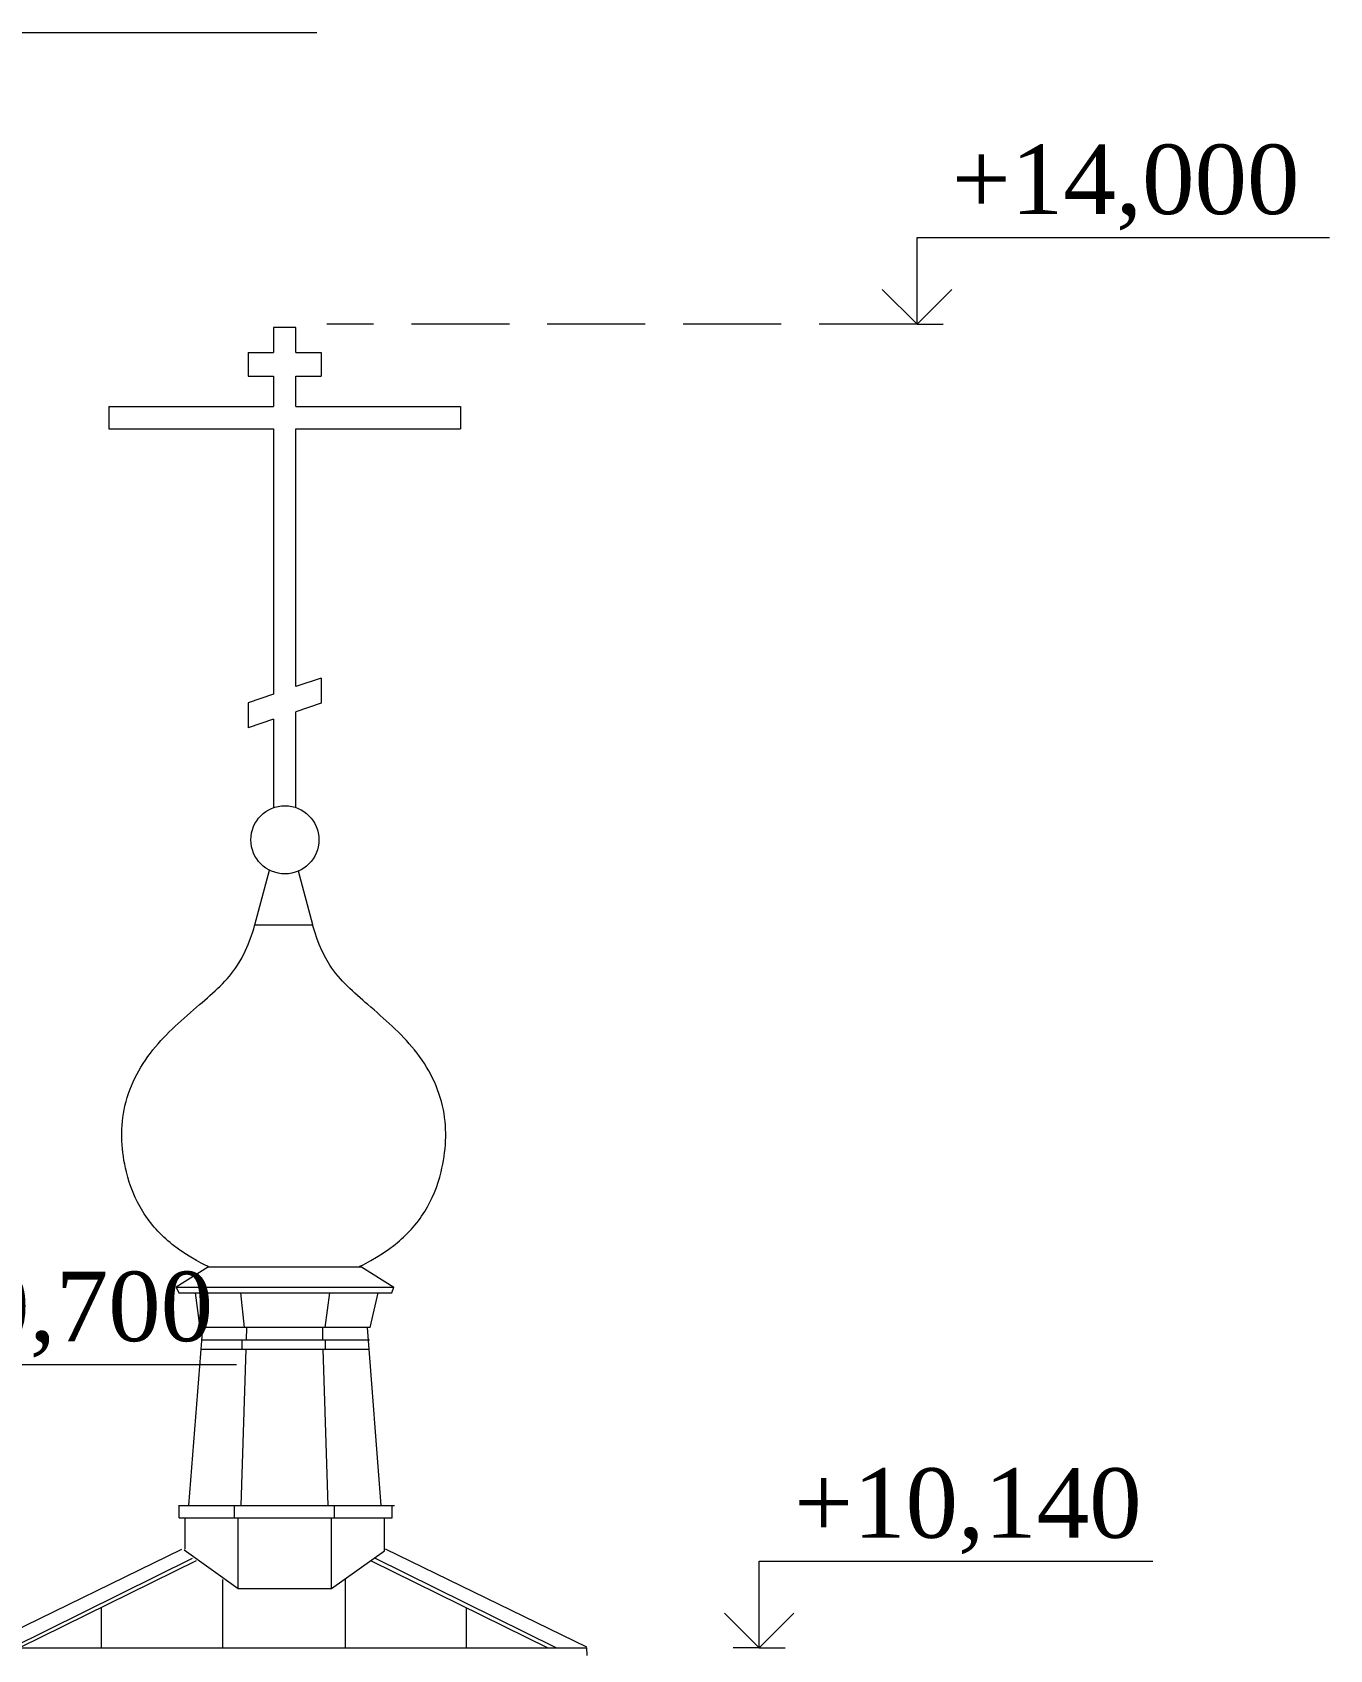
# Model space of a CAD drawing. Header units: millimetres. Extents: x 2399 to 111977, y 1313 to 59551.
# Drawn here: x 47322 to 51057, y 41899 to 46554 of the extents above; entities that cross this region are included whole.
import ezdxf

# ---------------------------------------------------------------- set-up
doc = ezdxf.new("R2010")
doc.units = ezdxf.units.MM
doc.linetypes.add('Невидимая', pattern=[391.222223, 282.222223, -109])
doc.layers.add('dim Level', color=7, linetype='Continuous', lineweight=13)
doc.layers.add('main line', color=7, linetype='Continuous', lineweight=13)
doc.styles.add('СГЕНЕРИР_СТИЛЬ_1', font='georgia.ttf')

msp = doc.modelspace()

# ---------------------------------------------------------------- linework, layer by layer
at = {"layer": 'dim Level', "color": 7, "linetype": 'Continuous', "lineweight": 13}
for p, q in [((46977.9511, 46554.3548), (48140.7391, 46554.3548)), ((49869.0101, 45714.1218), (49869.0101, 45964.1218)), ((49869.0101, 45964.1218), (51057.0121, 45964.1218)), ((49869.0101, 45714.1218), (49769.0101, 45814.1218)), ((49969.0101, 45814.1218), (49869.0101, 45714.1218)), ((49869.0101, 45714.1218), (49794.0101, 45714.1218)), ((49869.0101, 45714.1218), (49944.0101, 45714.1218)), ((46741.2575, 42719.7343), (47909.8655, 42719.7343)), ((49414.6411, 41903.6763), (49414.6411, 42153.6763)), ((49414.6411, 42153.6763), (50548.3391, 42153.6763)), ((49414.6411, 41903.6763), (49314.6411, 42003.6763)), ((49514.6411, 42003.6763), (49414.6411, 41903.6763)), ((49414.6411, 41903.6763), (49339.6411, 41903.6763)), ((49414.6411, 41903.6763), (49489.6411, 41903.6763))]:
    msp.add_line(p, q, dxfattribs=at)
at = {"layer": 'main line', "color": 7, "linetype": 'Continuous', "lineweight": 13}
for p, q in [((48080.6609, 45704.6058), (48015.9631, 45704.6058)), ((48015.9631, 45704.6058), (48015.9631, 45633.1729)), ((48080.6609, 45633.1729), (48080.6609, 45704.6058)), ((47943.1959, 45633.1729), (48015.9631, 45633.1729)), ((47943.1959, 45633.1729), (47943.1959, 45564.571)), ((48080.6609, 45633.1729), (48153.4281, 45633.1729)), ((48153.4281, 45633.1729), (48153.4281, 45564.571)), ((47943.1959, 45564.571), (48015.9631, 45564.571)), ((48015.9631, 45564.571), (48015.9631, 45477.774)), ((48080.6609, 45477.774), (48080.6609, 45564.571)), ((48080.6609, 45564.571), (48153.4281, 45564.571)), ((47542.2472, 45477.774), (48015.9631, 45477.774)), ((47542.2472, 45477.774), (47542.2472, 45413.2472)), ((48080.6609, 45477.774), (48554.3768, 45477.774)), ((48554.3768, 45477.774), (48554.3768, 45413.2472)), ((47542.2472, 45413.2472), (48015.9631, 45413.2472)), ((48015.9631, 45413.2472), (48015.9631, 44649.1914)), ((48080.6609, 44671.0039), (48080.6609, 45413.2472)), ((48080.6609, 45413.2472), (48554.3768, 45413.2472)), ((48153.4281, 44695.5368), (48080.6609, 44671.0039)), ((48153.4281, 44695.5368), (48153.4281, 44623.1523)), ((48015.9631, 44649.1914), (47943.1959, 44624.6585)), ((47943.1959, 44624.6585), (47943.1959, 44552.274)), ((48153.4281, 44623.1523), (48080.6609, 44598.6193)), ((48015.9631, 44576.8069), (47943.1959, 44552.274)), ((48015.9631, 44576.8069), (48015.9631, 44322.1819)), ((48080.6609, 44322.1819), (48080.6609, 44598.6193)), ((47962.1025, 43984.7778), (48004.4077, 44142.6629)), ((48129.099, 43984.7778), (48087.9224, 44140.0533)), ((47962.1025, 43984.7778), (48129.099, 43984.7778)), ((47828.612, 43000.9959), (47735.7986, 42942.41)), ((47828.612, 43000.9959), (48269.2531, 43000.9959)), ((48269.2531, 43000.9959), (48362.3991, 42942.41)), ((47735.7986, 42942.41), (47743.3462, 42925.4284)), ((47735.7986, 42942.41), (48362.3991, 42942.41)), ((47743.3462, 42925.4284), (48357.0581, 42925.4284)), ((47790.339, 42925.4284), (47804.3667, 42824.429)), ((47932.9847, 42825.8318), (47922.026, 42925.4284)), ((48164.639, 42825.8318), (48177.9459, 42925.4284)), ((48294.6348, 42825.8318), (48317.0791, 42925.4284)), ((48357.0581, 42925.4284), (48362.3991, 42942.41)), ((47812.0989, 42824.4511), (47771.7519, 42313.9353)), ((48294.6348, 42825.8318), (47804.3667, 42825.8318)), ((47809.4019, 42790.3259), (48292.911, 42790.3259)), ((47925.9398, 42763.7003), (47925.9398, 42790.3259)), ((47938.4019, 42790.3259), (47939.5551, 42825.8318)), ((48158.4588, 42790.3259), (48158.4588, 42825.8318)), ((48166.2045, 42763.7003), (48166.2045, 42790.3259)), ((48285.6394, 42825.806), (48325.2675, 42313.9353)), ((47807.2976, 42763.7003), (48290.4475, 42763.7003)), ((47922.9289, 42313.9353), (47937.5371, 42763.7003)), ((48173.9318, 42313.9353), (48159.3236, 42763.7003)), ((47743.0651, 42313.9353), (48364.7274, 42313.9353)), ((47744.6882, 42278.2263), (47744.6882, 42312.3122)), ((47744.6882, 42278.2263), (48358.2349, 42278.2263)), ((47761.7923, 42187.9148), (47761.7923, 42278.2263)), ((47903.9362, 42278.2263), (47903.9362, 42313.9353)), ((47914.4554, 42075.2195), (47914.4554, 42278.2263)), ((48183.4096, 42075.2195), (48183.4096, 42278.2263)), ((48191.7832, 42278.2263), (48191.7832, 42313.9353)), ((48335.3547, 42183.6407), (48335.3547, 42278.2263)), ((48358.2349, 42278.2263), (48358.2349, 42313.9353)), ((47172.6229, 41905.8668), (47752.2606, 42187.9148)), ((47759.1508, 42186.0159), (47914.4554, 42075.2195)), ((48183.4096, 42075.2195), (48335.3547, 42183.6407)), ((48918.5787, 41905.8668), (48338.941, 42187.9148)), ((47261.5105, 41903.6763), (47783.231, 42162.0367)), ((47793.568, 42154.6621), (47285.155, 41903.6763)), ((48297.6335, 42154.6621), (48806.0466, 41903.6763)), ((48829.6911, 41903.6763), (48307.9706, 42162.0367)), ((47868.9879, 42100.8566), (47868.9879, 41903.6763)), ((48222.2137, 42100.8566), (48222.2137, 41903.6763)), ((47914.4554, 42075.2195), (48183.4096, 42075.2195)), ((47519.9257, 42019.5744), (47519.9257, 41903.6763)), ((48571.2759, 42019.5744), (48571.2759, 41903.6763)), ((47172.6229, 41903.6763), (48918.5787, 41903.6763)), ((48919.5232, 41881.7898), (48918.5787, 41903.6763))]:
    msp.add_line(p, q, dxfattribs=at)
at = {"layer": 'main line', "color": 7, "linetype": 'Невидимая', "lineweight": 13}
msp.add_line((49869.0101, 45714.1218), (48169.2252, 45714.1218), dxfattribs=at)
at = {"layer": 'main line', "color": 7, "linetype": 'Continuous', "lineweight": 13}
msp.add_circle((48048.9325, 44229.9283), 97.9679, dxfattribs=at)
for points in [[(47828.612, 43000.9959), (47828.612, 43000.9959), (47772.1892, 43026.9524), (47724.3484, 43065.4287), (47691.2473, 43092.0505), (47662.1887, 43123.5912), (47639.7735, 43159.6902), (47617.8999, 43194.9169), (47602.4113, 43233.5955), (47592.578, 43273.9254), (47578.2637, 43332.6331), (47574.3342, 43393.585), (47585.9925, 43452.8294), (47598.4884, 43516.3299), (47628.6415, 43574.5023), (47669.0031, 43625.1495), (47707.9651, 43674.0403), (47756.1796, 43714.4417), (47803.3458, 43755.5409), (47843.13, 43790.2077), (47883.9995, 43824.6061), (47912.6639, 43868.8103), (47947.1214, 43921.948), (47962.1025, 43984.7778), (47962.1025, 43984.7778)], [(48262.5896, 43000.9959), (48262.5896, 43000.9959), (48319.0124, 43026.9524), (48366.8532, 43065.4287), (48399.9543, 43092.0505), (48429.0129, 43123.5912), (48451.4281, 43159.6902), (48473.3017, 43194.9169), (48488.7903, 43233.5955), (48498.6236, 43273.9254), (48512.9379, 43332.6331), (48516.8674, 43393.585), (48505.209, 43452.8294), (48492.7132, 43516.3299), (48462.5601, 43574.5023), (48422.1984, 43625.1495), (48383.2364, 43674.0403), (48335.0219, 43714.4417), (48287.8557, 43755.5409), (48248.0716, 43790.2077), (48207.2021, 43824.6061), (48178.5377, 43868.8103), (48144.0802, 43921.948), (48129.099, 43984.7778), (48129.099, 43984.7778)]]:
    msp.add_open_spline(points, degree=3, knots=[0, 0, 0, 0, 1, 1, 1, 2, 2, 2, 3, 3, 3, 4, 4, 4, 5, 5, 5, 6, 6, 6, 7, 7, 7, 8, 8, 8, 8], dxfattribs=at)

# ---------------------------------------------------------------- texts
at = {"layer": 'dim Level', "color": 7, "lineweight": 13, "char_height": 200, "attachment_point": 7, "style": 'СГЕНЕРИР_СТИЛЬ_1'}
for s, insert in [('\\A1;+14,000', (49969.0101, 45984.1218)), ('\\A1;+10,700', (46841.2575, 42739.7343)), ('\\A1;+10,140', (49514.6411, 42173.6763))]:
    msp.add_mtext(s, dxfattribs=dict(at, insert=insert))

doc.saveas('drawing.dxf')
